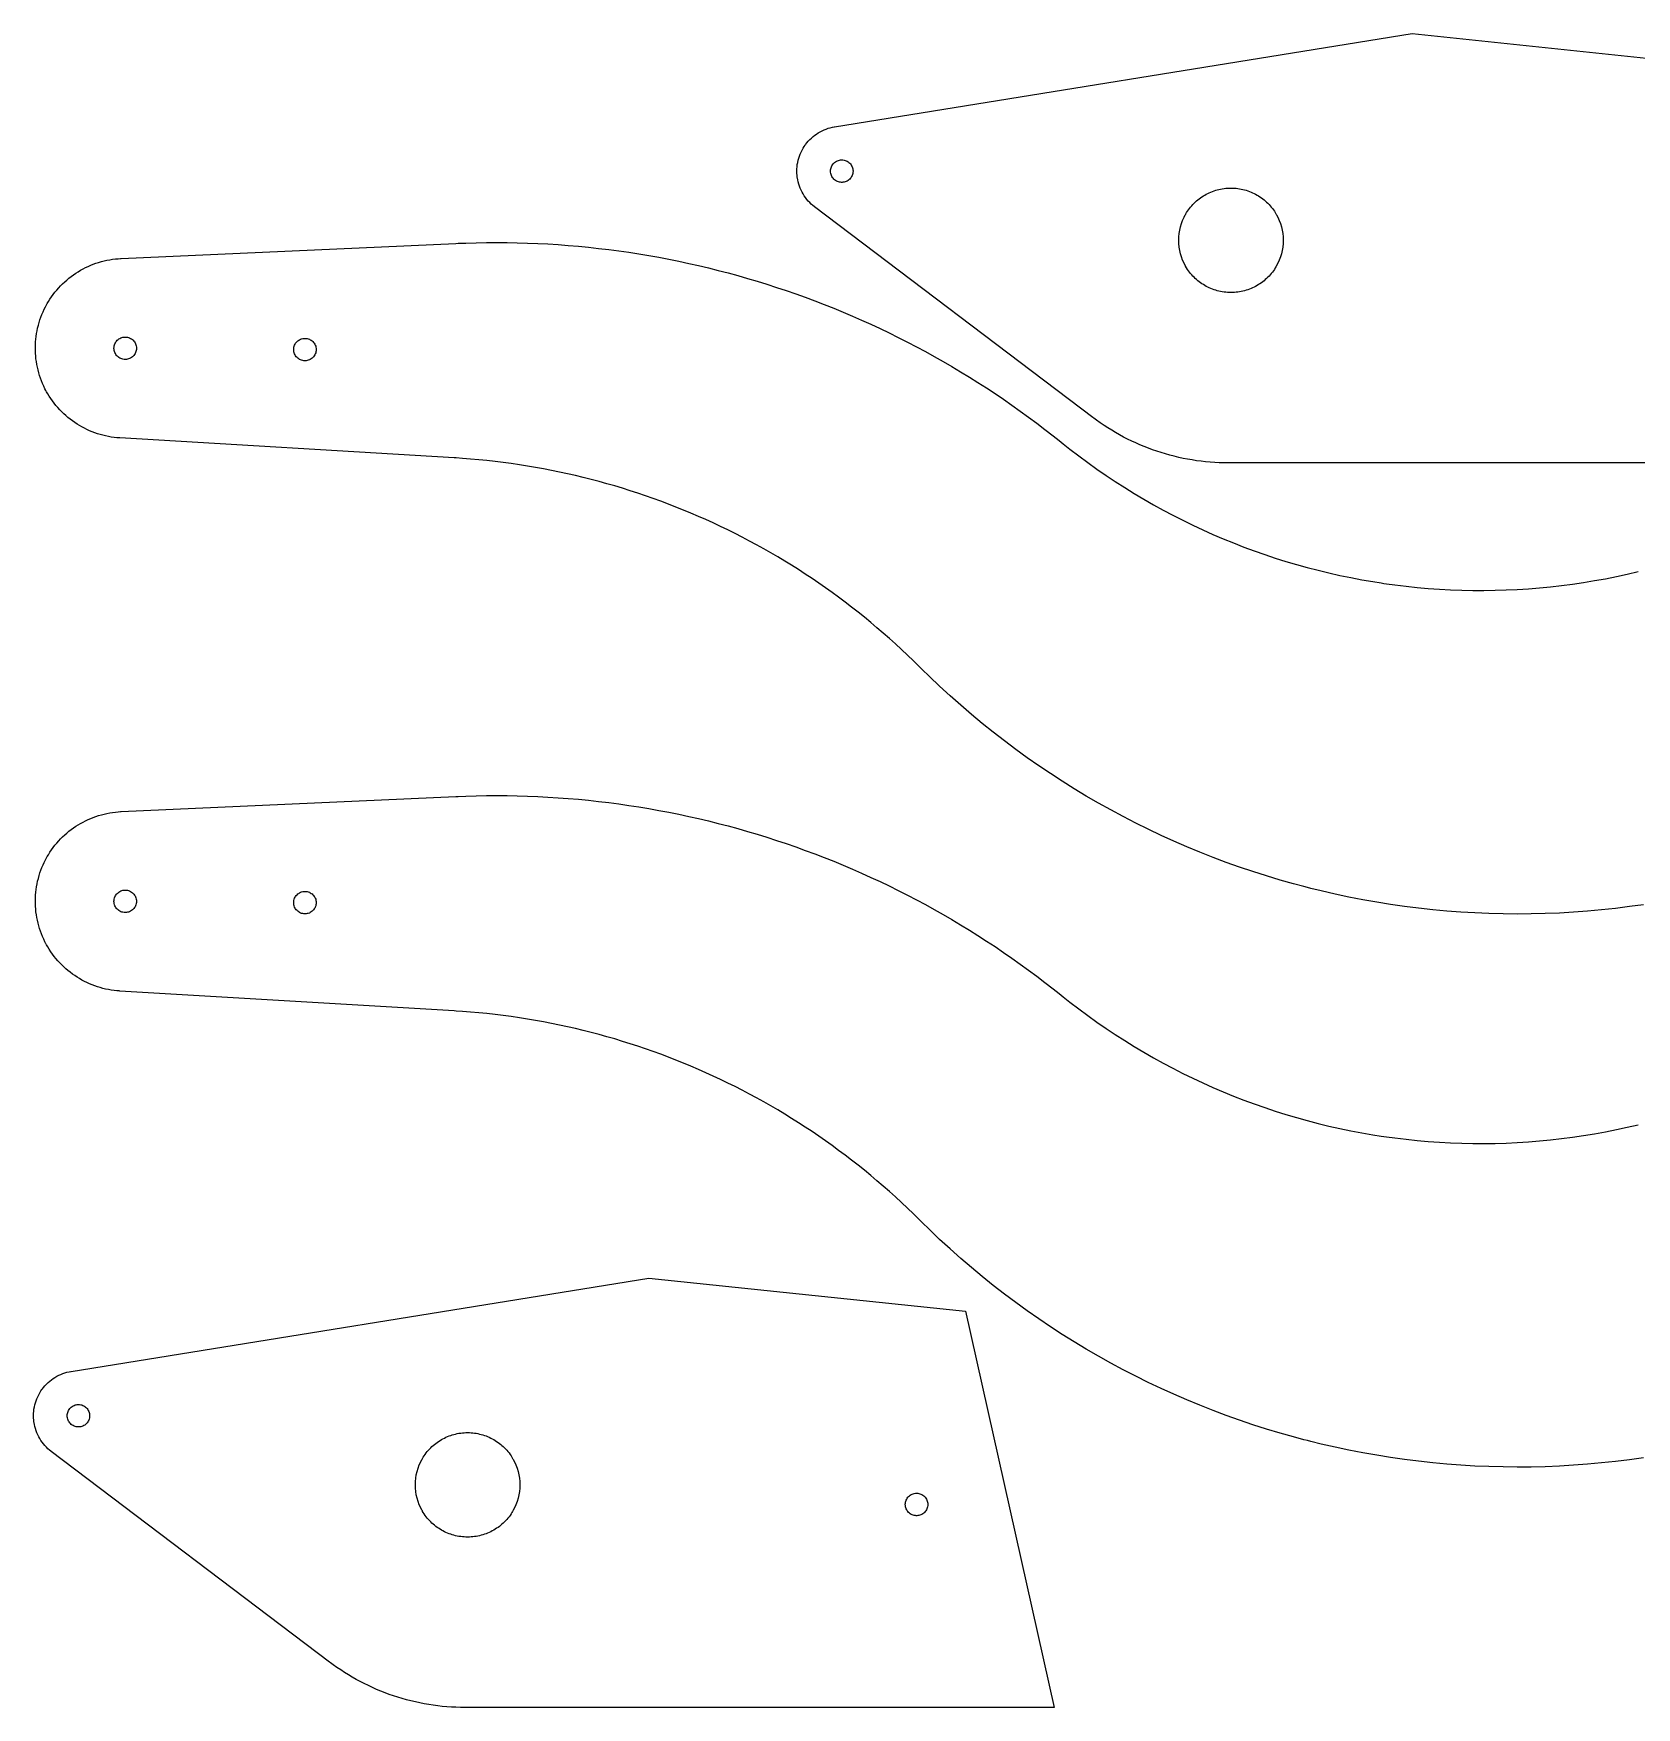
# Model space of a CAD drawing. Extents: x 0 to 909, y 0 to 521.
# Drawn here: x 0 to 453.1, y 27.7 to 501 of the extents above; entities that cross this region are included whole.
import ezdxf

# ---------------------------------------------------------------- set-up
doc = ezdxf.new("R2010")
doc.units = 0
doc.layers.get('0').update_dxf_attribs({"linetype": 'CONTINUOUS'})

msp = doc.modelspace()

# ---------------------------------------------------------------- linework, layer by layer
at = {"color": 0}
for points in [[(504.218, 379.607), (337.728, 379.607), (337.404, 379.607), (336.432, 379.621), (335.139, 379.66), (333.849, 379.725), (332.561, 379.818), (331.278, 379.935), (329.999, 380.079), (328.724, 380.249), (327.454, 380.443), (326.189, 380.664), (324.931, 380.91), (323.676, 381.181), (322.431, 381.478), (321.19, 381.799), (319.957, 382.144), (318.732, 382.515), (317.514, 382.91), (316.304, 383.331), (315.103, 383.774), (313.911, 384.243), (312.729, 384.735), (311.556, 385.251), (310.393, 385.792), (309.24, 386.356), (308.1, 386.943), (306.969, 387.554), (305.85, 388.188), (304.743, 388.846), (303.65, 389.526), (302.568, 390.229), (301.499, 390.956), (300.444, 391.706), (299.661, 392.281), (299.403, 392.476), (220.783, 451.989), (220.658, 452.083), (220.296, 452.378), (219.829, 452.787), (219.385, 453.218), (218.964, 453.669), (218.565, 454.139), (218.192, 454.626), (217.842, 455.131), (217.517, 455.651), (217.217, 456.186), (216.943, 456.736), (216.697, 457.3), (216.476, 457.875), (216.285, 458.461), (216.122, 459.058), (215.987, 459.664), (215.904, 460.125), (215.882, 460.279), (215.86, 460.433), (215.807, 460.899), (215.763, 461.518), (215.749, 462.136), (215.764, 462.753), (215.81, 463.367), (215.886, 463.976), (215.99, 464.582), (216.124, 465.181), (216.286, 465.772), (216.478, 466.356), (216.697, 466.931), (216.943, 467.494), (217.218, 468.047), (217.521, 468.586), (217.85, 469.113), (218.115, 469.499), (218.207, 469.625), (218.299, 469.75), (218.587, 470.118), (218.99, 470.592), (219.415, 471.042), (219.86, 471.469), (220.322, 471.875), (220.804, 472.257), (221.304, 472.614), (221.819, 472.947), (222.35, 473.256), (222.896, 473.536), (223.454, 473.792), (224.026, 474.021), (224.61, 474.221), (225.204, 474.393), (225.808, 474.537), (226.268, 474.628), (226.421, 474.651), (389.618, 501.037), (479.132, 491.629)], [(455.039, 254.713), (451.089, 254.154), (447.133, 253.661), (443.172, 253.233), (439.204, 252.874), (435.233, 252.578), (431.258, 252.35), (427.281, 252.188), (423.3, 252.09), (419.319, 252.061), (415.339, 252.097), (411.358, 252.199), (407.379, 252.368), (403.403, 252.603), (399.429, 252.903), (395.46, 253.271), (391.494, 253.704), (387.536, 254.203), (383.583, 254.769), (379.638, 255.401), (375.7, 256.1), (371.772, 256.865), (367.853, 257.696), (363.946, 258.593), (361.021, 259.308), (360.049, 259.557), (359.076, 259.807), (356.168, 260.586), (352.311, 261.679), (348.475, 262.835), (344.662, 264.054), (340.875, 265.336), (337.112, 266.679), (333.374, 268.083), (329.662, 269.55), (325.978, 271.076), (322.321, 272.664), (318.693, 274.311), (315.093, 276.018), (311.524, 277.785), (307.985, 279.61), (304.478, 281.493), (301.003, 283.433), (297.56, 285.432), (294.15, 287.487), (290.775, 289.6), (287.435, 291.768), (284.131, 293.993), (280.861, 296.274), (277.631, 298.608), (274.438, 300.997), (271.282, 303.442), (268.167, 305.939), (265.092, 308.49), (262.057, 311.093), (259.063, 313.75), (256.111, 316.458), (253.203, 319.219), (251.049, 321.322), (250.339, 322.031), (249.926, 322.442), (248.683, 323.664), (247.011, 325.276), (245.322, 326.868), (243.617, 328.439), (241.894, 329.989), (240.157, 331.518), (238.404, 333.026), (236.635, 334.513), (234.851, 335.978), (233.051, 337.422), (231.236, 338.844), (229.407, 340.244), (227.564, 341.624), (225.706, 342.981), (223.832, 344.315), (221.946, 345.629), (220.046, 346.921), (218.132, 348.189), (216.204, 349.436), (214.264, 350.661), (212.31, 351.862), (210.344, 353.042), (208.365, 354.199), (206.374, 355.333), (204.371, 356.444), (202.356, 357.533), (200.328, 358.599), (198.289, 359.64), (196.239, 360.66), (194.178, 361.657), (192.106, 362.629), (190.024, 363.578), (187.929, 364.504), (185.825, 365.407), (183.711, 366.285), (181.587, 367.139), (179.454, 367.971), (177.311, 368.776), (175.158, 369.56), (172.996, 370.318), (170.825, 371.053), (168.646, 371.763), (166.458, 372.449), (164.261, 373.11), (162.057, 373.746), (159.844, 374.358), (157.625, 374.944), (155.397, 375.507), (153.163, 376.044), (150.919, 376.556), (148.671, 377.043), (146.415, 377.506), (144.153, 377.942), (141.885, 378.353), (139.61, 378.737), (137.329, 379.097), (135.043, 379.432), (132.751, 379.74), (130.454, 380.022), (128.151, 380.279), (125.844, 380.51), (123.532, 380.714), (121.216, 380.892), (119.476, 381.008), (118.895, 381.043), (24.4161, 386.679), (24.2115, 386.692), (23.599, 386.74), (22.7878, 386.829), (21.9826, 386.942), (21.1843, 387.081), (20.3932, 387.244), (19.6099, 387.432), (18.8347, 387.644), (18.0683, 387.881), (17.3111, 388.14), (16.5637, 388.422), (15.8267, 388.729), (15.1004, 389.057), (14.3854, 389.408), (13.6822, 389.781), (12.9914, 390.175), (12.3133, 390.592), (11.6486, 391.028), (10.9978, 391.486), (10.3613, 391.964), (9.73964, 392.461), (9.13336, 392.979), (8.54297, 393.515), (7.96903, 394.072), (7.41189, 394.646), (6.87224, 395.24), (6.35047, 395.851), (5.84717, 396.481), (5.36274, 397.126), (4.89779, 397.79), (4.45281, 398.471), (4.02832, 399.168), (3.72276, 399.7), (3.62478, 399.881), (3.52675, 400.06), (3.24436, 400.606), (2.88889, 401.34), (2.55832, 402.083), (2.25271, 402.833), (1.97206, 403.592), (1.71631, 404.356), (1.48551, 405.125), (1.27962, 405.9), (1.09863, 406.679), (0.94255, 407.464), (0.81141, 408.251), (0.70513, 409.04), (0.62375, 409.833), (0.56727, 410.626), (0.5357, 411.422), (0.52902, 412.217), (0.5472, 413.013), (0.59022, 413.807), (0.65815, 414.6), (0.75098, 415.39), (0.8686, 416.179), (1.01112, 416.964), (1.17849, 417.746), (1.37071, 418.522), (1.58778, 419.294), (1.82969, 420.061), (2.0964, 420.821), (2.38797, 421.575), (2.70437, 422.321), (3.04557, 423.058), (3.41162, 423.787), (3.70193, 424.329), (3.80251, 424.508), (3.90306, 424.686), (4.21631, 425.215), (4.65082, 425.906), (5.10558, 426.581), (5.58008, 427.236), (6.07374, 427.876), (6.5861, 428.497), (7.1166, 429.101), (7.66476, 429.688), (8.23008, 430.254), (8.81207, 430.801), (9.41015, 431.329), (10.0238, 431.839), (10.6526, 432.328), (11.2959, 432.796), (11.9533, 433.244), (12.6242, 433.671), (13.3082, 434.076), (14.0047, 434.461), (14.7132, 434.824), (15.4332, 435.164), (16.1642, 435.482), (16.9056, 435.778), (17.6569, 436.05), (18.4176, 436.299), (19.1875, 436.524), (19.9656, 436.725), (20.7515, 436.901), (21.545, 437.053), (22.3453, 437.181), (23.1519, 437.282), (23.9643, 437.358), (24.5776, 437.399), (24.7822, 437.408), (119.333, 441.679), (120.059, 441.713), (122.238, 441.794), (125.141, 441.875), (128.041, 441.924), (130.94, 441.939), (133.835, 441.921), (136.728, 441.869), (139.617, 441.785), (142.503, 441.668), (145.385, 441.519), (148.264, 441.338), (151.138, 441.122), (154.007, 440.876), (156.871, 440.597), (159.731, 440.285), (162.585, 439.942), (165.433, 439.565), (168.276, 439.158), (171.112, 438.718), (173.943, 438.247), (176.767, 437.744), (179.583, 437.208), (182.393, 436.643), (185.196, 436.044), (187.99, 435.415), (190.776, 434.754), (193.554, 434.063), (196.325, 433.34), (199.086, 432.586), (201.837, 431.801), (204.581, 430.985), (207.314, 430.139), (210.038, 429.261), (212.751, 428.353), (215.454, 427.414), (218.147, 426.446), (220.828, 425.446), (223.499, 424.417), (226.158, 423.357), (228.806, 422.267), (231.442, 421.147), (234.065, 419.997), (236.676, 418.818), (239.275, 417.608), (241.86, 416.369), (244.432, 415.101), (246.992, 413.803), (249.536, 412.475), (252.068, 411.118), (254.585, 409.732), (257.088, 408.317), (259.575, 406.872), (262.047, 405.4), (264.504, 403.897), (266.946, 402.367), (269.371, 400.807), (271.781, 399.218), (274.175, 397.601), (276.551, 395.956), (278.911, 394.282), (281.253, 392.581), (283.579, 390.85), (285.886, 389.092), (288.176, 387.306), (289.882, 385.949), (290.447, 385.492), (291.063, 384.994), (292.926, 383.522), (295.435, 381.597), (297.972, 379.717), (300.54, 377.879), (303.135, 376.088), (305.757, 374.34), (308.407, 372.639), (311.083, 370.983), (313.785, 369.372), (316.513, 367.808), (319.264, 366.29), (322.039, 364.818), (324.838, 363.393), (327.66, 362.015), (330.503, 360.685), (333.368, 359.401), (336.254, 358.167), (339.161, 356.979), (342.088, 355.842), (345.033, 354.751), (347.997, 353.71), (350.979, 352.718), (353.979, 351.776), (356.994, 350.883), (360.026, 350.04), (363.075, 349.247), (366.138, 348.506), (369.214, 347.814), (372.304, 347.174), (375.408, 346.585), (378.525, 346.047), (380.869, 345.676), (381.653, 345.561), (382.436, 345.447), (384.789, 345.129), (387.928, 344.749), (391.071, 344.421), (394.215, 344.147), (397.361, 343.926), (400.507, 343.757), (403.654, 343.642), (406.801, 343.578), (409.946, 343.567), (413.09, 343.608), (416.231, 343.701), (419.369, 343.847), (422.504, 344.046), (425.633, 344.296), (428.758, 344.599), (431.878, 344.953), (434.992, 345.358), (438.097, 345.817), (441.196, 346.326), (444.286, 346.888), (447.367, 347.5), (450.439, 348.164), (453.5, 348.879)], [(455.039, 98.3347), (451.089, 97.7757), (447.133, 97.2826), (443.172, 96.8557), (439.204, 96.4949), (435.233, 96.2001), (431.258, 95.9717), (427.281, 95.8092), (423.3, 95.7129), (419.319, 95.6828), (415.339, 95.7188), (411.358, 95.8211), (407.379, 95.9894), (403.403, 96.2242), (399.429, 96.525), (395.46, 96.8921), (391.494, 97.3256), (387.536, 97.8251), (383.583, 98.3911), (379.638, 99.0233), (375.7, 99.7219), (371.772, 100.487), (367.853, 101.318), (363.946, 102.216), (361.021, 102.93), (360.049, 103.179), (359.076, 103.429), (356.168, 104.208), (352.311, 105.301), (348.475, 106.457), (344.662, 107.676), (340.875, 108.957), (337.112, 110.301), (333.374, 111.706), (329.662, 113.172), (325.978, 114.699), (322.321, 116.286), (318.693, 117.934), (315.093, 119.641), (311.524, 121.407), (307.985, 123.232), (304.478, 125.115), (301.003, 127.056), (297.56, 129.054), (294.15, 131.11), (290.775, 133.222), (287.435, 135.391), (284.131, 137.615), (280.861, 139.894), (277.631, 142.231), (274.438, 144.619), (271.282, 147.064), (268.167, 149.561), (265.092, 152.111), (262.057, 154.715), (259.063, 157.372), (256.111, 160.081), (253.203, 162.84), (251.049, 164.943), (250.339, 165.653), (249.926, 166.064), (248.683, 167.286), (247.011, 168.899), (245.322, 170.49), (243.617, 172.061), (241.894, 173.611), (240.157, 175.14), (238.404, 176.649), (236.635, 178.135), (234.851, 179.6), (233.051, 181.043), (231.236, 182.465), (229.407, 183.867), (227.564, 185.246), (225.706, 186.603), (223.832, 187.938), (221.946, 189.251), (220.046, 190.542), (218.132, 191.811), (216.204, 193.058), (214.264, 194.282), (212.31, 195.485), (210.344, 196.664), (208.365, 197.821), (206.374, 198.956), (204.371, 200.067), (202.356, 201.156), (200.328, 202.221), (198.289, 203.263), (196.239, 204.282), (194.178, 205.278), (192.106, 206.251), (190.024, 207.2), (187.929, 208.126), (185.825, 209.028), (183.711, 209.907), (181.587, 210.761), (179.454, 211.592), (177.311, 212.399), (175.158, 213.182), (172.996, 213.94), (170.825, 214.675), (168.646, 215.385), (166.458, 216.071), (164.261, 216.732), (162.057, 217.368), (159.844, 217.979), (157.625, 218.567), (155.397, 219.129), (153.163, 219.667), (150.919, 220.178), (148.671, 220.665), (146.415, 221.126), (144.153, 221.564), (141.885, 221.974), (139.61, 222.36), (137.329, 222.719), (135.043, 223.054), (132.751, 223.362), (130.454, 223.644), (128.151, 223.901), (125.844, 224.132), (123.532, 224.336), (121.216, 224.514), (119.476, 224.631), (118.895, 224.665), (24.4161, 230.301), (24.2115, 230.313), (23.599, 230.362), (22.7878, 230.45), (21.9826, 230.564), (21.1843, 230.703), (20.3932, 230.865), (19.6099, 231.054), (18.8347, 231.267), (18.0683, 231.503), (17.3111, 231.763), (16.5637, 232.044), (15.8267, 232.351), (15.1004, 232.679), (14.3854, 233.031), (13.6822, 233.403), (12.9914, 233.797), (12.3133, 234.213), (11.6486, 234.65), (10.9978, 235.107), (10.3613, 235.585), (9.73964, 236.083), (9.13336, 236.601), (8.54297, 237.138), (7.96903, 237.693), (7.41189, 238.268), (6.87224, 238.861), (6.35047, 239.472), (5.84717, 240.101), (5.36274, 240.749), (4.89779, 241.412), (4.45281, 242.093), (4.02832, 242.789), (3.72276, 243.322), (3.62478, 243.503), (3.52675, 243.682), (3.24436, 244.228), (2.88889, 244.963), (2.55832, 245.706), (2.25271, 246.456), (1.97206, 247.214), (1.71631, 247.978), (1.48551, 248.747), (1.27962, 249.522), (1.09863, 250.301), (0.94255, 251.086), (0.81141, 251.872), (0.70513, 252.662), (0.62375, 253.456), (0.56727, 254.249), (0.5357, 255.044), (0.52902, 255.839), (0.5472, 256.635), (0.59022, 257.429), (0.65815, 258.222), (0.75098, 259.013), (0.8686, 259.801), (1.01112, 260.586), (1.17849, 261.368), (1.37071, 262.144), (1.58778, 262.917), (1.82969, 263.683), (2.0964, 264.443), (2.38797, 265.197), (2.70437, 265.943), (3.04557, 266.681), (3.41162, 267.41), (3.70193, 267.951), (3.80251, 268.131), (3.90306, 268.308), (4.21631, 268.838), (4.65082, 269.528), (5.10558, 270.201), (5.58008, 270.858), (6.07374, 271.499), (6.5861, 272.119), (7.1166, 272.724), (7.66476, 273.308), (8.23008, 273.875), (8.81207, 274.424), (9.41015, 274.951), (10.0238, 275.46), (10.6526, 275.949), (11.2959, 276.418), (11.9533, 276.865), (12.6242, 277.293), (13.3082, 277.699), (14.0047, 278.083), (14.7132, 278.446), (15.4332, 278.786), (16.1642, 279.104), (16.9056, 279.4), (17.6569, 279.672), (18.4176, 279.921), (19.1875, 280.146), (19.9656, 280.347), (20.7515, 280.524), (21.545, 280.675), (22.3453, 280.803), (23.1519, 280.904), (23.9643, 280.981), (24.5776, 281.021), (24.7822, 281.031), (119.333, 285.301), (120.059, 285.335), (122.238, 285.415), (125.141, 285.497), (128.041, 285.546), (130.94, 285.56), (133.835, 285.542), (136.728, 285.492), (139.617, 285.407), (142.503, 285.29), (145.385, 285.142), (148.264, 284.96), (151.138, 284.744), (154.007, 284.499), (156.871, 284.219), (159.731, 283.907), (162.585, 283.564), (165.433, 283.188), (168.276, 282.781), (171.112, 282.34), (173.943, 281.869), (176.767, 281.365), (179.583, 280.831), (182.393, 280.264), (185.196, 279.667), (187.99, 279.037), (190.776, 278.376), (193.554, 277.685), (196.325, 276.963), (199.086, 276.208), (201.837, 275.422), (204.581, 274.607), (207.314, 273.76), (210.038, 272.883), (212.751, 271.975), (215.454, 271.036), (218.147, 270.068), (220.828, 269.068), (223.499, 268.039), (226.158, 266.979), (228.806, 265.889), (231.442, 264.769), (234.065, 263.619), (236.676, 262.44), (239.275, 261.231), (241.86, 259.992), (244.432, 258.722), (246.992, 257.425), (249.536, 256.097), (252.068, 254.74), (254.585, 253.354), (257.088, 251.939), (259.575, 250.494), (262.047, 249.021), (264.504, 247.519), (266.946, 245.989), (269.371, 244.429), (271.781, 242.84), (274.175, 241.224), (276.551, 239.578), (278.911, 237.904), (281.253, 236.203), (283.579, 234.472), (285.886, 232.714), (288.176, 230.928), (289.882, 229.571), (290.447, 229.114), (291.063, 228.617), (292.926, 227.144), (295.435, 225.219), (297.972, 223.339), (300.54, 221.501), (303.135, 219.71), (305.757, 217.962), (308.407, 216.261), (311.083, 214.606), (313.785, 212.994), (316.513, 211.431), (319.264, 209.911), (322.039, 208.44), (324.838, 207.015), (327.66, 205.638), (330.503, 204.307), (333.368, 203.024), (336.254, 201.789), (339.161, 200.601), (342.088, 199.462), (345.033, 198.374), (347.997, 197.332), (350.979, 196.34), (353.979, 195.397), (356.994, 194.506), (360.026, 193.663), (363.075, 192.869), (366.138, 192.128), (369.214, 191.436), (372.304, 190.796), (375.408, 190.207), (378.525, 189.669), (380.869, 189.299), (381.653, 189.183), (382.436, 189.069), (384.789, 188.75), (387.928, 188.371), (391.071, 188.043), (394.215, 187.769), (397.361, 187.547), (400.507, 187.379), (403.654, 187.263), (406.801, 187.2), (409.946, 187.189), (413.09, 187.231), (416.231, 187.324), (419.369, 187.469), (422.504, 187.668), (425.633, 187.918), (428.758, 188.221), (431.878, 188.575), (434.992, 188.981), (438.097, 189.439), (441.196, 189.949), (444.286, 190.51), (447.367, 191.122), (450.439, 191.786), (453.5, 192.501)]]:
    msp.add_lwpolyline(points, dxfattribs=at)
for points in [[(228.449, 458.94), (228.367, 458.94), (228.124, 458.956), (227.808, 459.004), (227.504, 459.082), (227.212, 459.189), (226.935, 459.324), (226.674, 459.482), (226.429, 459.665), (226.203, 459.869), (225.999, 460.096), (225.815, 460.34), (225.657, 460.601), (225.522, 460.879), (225.417, 461.171), (225.337, 461.475), (225.29, 461.79), (225.274, 462.033), (225.274, 462.115), (225.274, 462.196), (225.29, 462.439), (225.337, 462.754), (225.417, 463.058), (225.522, 463.351), (225.657, 463.628), (225.815, 463.89), (225.999, 464.135), (226.203, 464.36), (226.429, 464.565), (226.674, 464.747), (226.935, 464.907), (227.212, 465.04), (227.504, 465.147), (227.808, 465.225), (228.124, 465.274), (228.367, 465.29), (228.449, 465.29), (228.529, 465.29), (228.774, 465.274), (229.089, 465.225), (229.393, 465.147), (229.685, 465.04), (229.961, 464.907), (230.224, 464.747), (230.468, 464.565), (230.693, 464.36), (230.899, 464.135), (231.081, 463.89), (231.24, 463.628), (231.374, 463.351), (231.481, 463.058), (231.558, 462.754), (231.607, 462.439), (231.624, 462.196), (231.624, 462.115), (231.624, 462.033), (231.607, 461.79), (231.558, 461.475), (231.481, 461.171), (231.374, 460.879), (231.24, 460.601), (231.081, 460.34), (230.899, 460.096), (230.693, 459.869), (230.468, 459.665), (230.224, 459.482), (229.961, 459.324), (229.685, 459.189), (229.393, 459.082), (229.089, 459.004), (228.774, 458.956), (228.529, 458.94), (228.449, 458.94)], [(338.443, 427.796), (338.319, 427.796), (337.95, 427.804), (337.458, 427.828), (336.971, 427.869), (336.486, 427.925), (336.006, 427.997), (335.529, 428.086), (335.057, 428.189), (334.589, 428.307), (334.126, 428.44), (333.669, 428.588), (333.218, 428.75), (332.772, 428.928), (332.333, 429.118), (331.901, 429.324), (331.476, 429.542), (331.058, 429.775), (330.649, 430.019), (330.246, 430.279), (329.853, 430.551), (329.467, 430.836), (329.092, 431.133), (328.725, 431.443), (328.368, 431.765), (328.022, 432.099), (327.685, 432.444), (327.36, 432.803), (327.046, 433.171), (326.743, 433.551), (326.451, 433.943), (326.172, 434.344), (325.906, 434.757), (325.714, 435.074), (325.651, 435.181), (325.529, 435.393), (325.188, 436.05), (324.786, 436.94), (324.446, 437.849), (324.168, 438.774), (323.951, 439.711), (323.797, 440.657), (323.704, 441.61), (323.674, 442.565), (323.704, 443.521), (323.797, 444.474), (323.951, 445.421), (324.168, 446.358), (324.446, 447.282), (324.786, 448.192), (325.188, 449.082), (325.529, 449.737), (325.651, 449.951), (325.714, 450.057), (325.906, 450.374), (326.172, 450.786), (326.451, 451.189), (326.743, 451.581), (327.046, 451.96), (327.36, 452.329), (327.685, 452.686), (328.022, 453.032), (328.368, 453.367), (328.725, 453.689), (329.092, 453.999), (329.467, 454.296), (329.853, 454.581), (330.246, 454.853), (330.649, 455.111), (331.058, 455.357), (331.476, 455.589), (331.901, 455.808), (332.333, 456.012), (332.772, 456.204), (333.218, 456.381), (333.669, 456.543), (334.126, 456.692), (334.589, 456.825), (335.057, 456.943), (335.529, 457.046), (336.006, 457.133), (336.486, 457.206), (336.971, 457.262), (337.458, 457.303), (337.95, 457.328), (338.319, 457.336), (338.443, 457.336), (338.567, 457.336), (338.936, 457.328), (339.428, 457.303), (339.915, 457.262), (340.4, 457.206), (340.881, 457.133), (341.357, 457.046), (341.829, 456.943), (342.297, 456.825), (342.76, 456.692), (343.217, 456.543), (343.668, 456.381), (344.114, 456.204), (344.553, 456.012), (344.985, 455.808), (345.41, 455.589), (345.828, 455.357), (346.239, 455.111), (346.64, 454.853), (347.035, 454.581), (347.419, 454.296), (347.794, 453.999), (348.161, 453.689), (348.518, 453.367), (348.865, 453.032), (349.201, 452.686), (349.526, 452.329), (349.84, 451.96), (350.144, 451.581), (350.435, 451.189), (350.714, 450.786), (350.981, 450.374), (351.172, 450.057), (351.235, 449.951), (351.357, 449.737), (351.699, 449.082), (352.1, 448.192), (352.44, 447.282), (352.718, 446.358), (352.935, 445.421), (353.09, 444.474), (353.182, 443.521), (353.214, 442.565), (353.182, 441.61), (353.09, 440.657), (352.935, 439.711), (352.718, 438.774), (352.44, 437.849), (352.1, 436.94), (351.699, 436.05), (351.357, 435.393), (351.235, 435.181), (351.172, 435.074), (350.981, 434.757), (350.714, 434.344), (350.435, 433.943), (350.144, 433.551), (349.84, 433.171), (349.526, 432.803), (349.201, 432.444), (348.865, 432.099), (348.518, 431.765), (348.161, 431.443), (347.794, 431.133), (347.419, 430.836), (347.035, 430.551), (346.64, 430.279), (346.239, 430.019), (345.828, 429.775), (345.41, 429.542), (344.985, 429.324), (344.553, 429.118), (344.114, 428.928), (343.668, 428.75), (343.217, 428.588), (342.76, 428.44), (342.297, 428.307), (341.829, 428.189), (341.357, 428.086), (340.881, 427.997), (340.4, 427.925), (339.915, 427.869), (339.428, 427.828), (338.936, 427.804), (338.567, 427.796), (338.443, 427.796)], [(25.9285, 408.858), (25.8472, 408.858), (25.6037, 408.875), (25.2885, 408.924), (24.9843, 409.001), (24.6925, 409.108), (24.415, 409.242), (24.1532, 409.401), (23.9088, 409.583), (23.6833, 409.789), (23.4785, 410.014), (23.2957, 410.258), (23.1367, 410.521), (23.0029, 410.799), (22.8961, 411.09), (22.8179, 411.394), (22.7699, 411.71), (22.7535, 411.953), (22.7535, 412.033), (22.7535, 412.115), (22.7699, 412.358), (22.8179, 412.674), (22.8961, 412.978), (23.0029, 413.269), (23.1367, 413.547), (23.2957, 413.81), (23.4785, 414.054), (23.6833, 414.279), (23.9088, 414.483), (24.1532, 414.667), (24.415, 414.826), (24.6925, 414.96), (24.9843, 415.067), (25.2885, 415.144), (25.6037, 415.193), (25.8472, 415.208), (25.9285, 415.208), (26.0096, 415.208), (26.2531, 415.193), (26.5682, 415.144), (26.8725, 415.067), (27.1642, 414.96), (27.4418, 414.826), (27.7036, 414.667), (27.9479, 414.483), (28.1735, 414.279), (28.3783, 414.054), (28.5611, 413.81), (28.7201, 413.547), (28.8539, 413.269), (28.9606, 412.978), (29.0389, 412.674), (29.0869, 412.358), (29.1035, 412.115), (29.1035, 412.033), (29.1035, 411.953), (29.0869, 411.71), (29.0389, 411.394), (28.9606, 411.09), (28.8539, 410.799), (28.7201, 410.521), (28.5611, 410.258), (28.3783, 410.014), (28.1735, 409.789), (27.9479, 409.583), (27.7036, 409.401), (27.4418, 409.242), (27.1642, 409.108), (26.8725, 409.001), (26.5682, 408.924), (26.2531, 408.875), (26.0096, 408.858), (25.9285, 408.858)], [(76.7271, 408.485), (76.646, 408.485), (76.4025, 408.501), (76.0872, 408.549), (75.7829, 408.628), (75.4913, 408.733), (75.2138, 408.868), (74.9519, 409.026), (74.7075, 409.21), (74.4821, 409.414), (74.2771, 409.64), (74.0943, 409.885), (73.9353, 410.146), (73.8015, 410.424), (73.6949, 410.715), (73.6165, 411.019), (73.5685, 411.335), (73.5521, 411.578), (73.5521, 411.66), (73.5521, 411.74), (73.5685, 411.983), (73.6165, 412.299), (73.6949, 412.604), (73.8015, 412.896), (73.9353, 413.172), (74.0943, 413.435), (74.2771, 413.679), (74.4821, 413.904), (74.7075, 414.11), (74.9519, 414.292), (75.2138, 414.451), (75.4913, 414.585), (75.7829, 414.692), (76.0872, 414.769), (76.4025, 414.818), (76.646, 414.835), (76.7271, 414.835), (76.8082, 414.835), (77.0517, 414.818), (77.3669, 414.769), (77.6713, 414.692), (77.9629, 414.585), (78.2406, 414.451), (78.5022, 414.292), (78.7467, 414.11), (78.9722, 413.904), (79.1771, 413.679), (79.3599, 413.435), (79.5189, 413.172), (79.6526, 412.896), (79.7593, 412.604), (79.8376, 412.299), (79.8857, 411.983), (79.9021, 411.74), (79.9021, 411.66), (79.9021, 411.578), (79.8857, 411.335), (79.8376, 411.019), (79.7593, 410.715), (79.6526, 410.424), (79.5189, 410.146), (79.3599, 409.885), (79.1771, 409.64), (78.9722, 409.414), (78.7467, 409.21), (78.5022, 409.026), (78.2406, 408.868), (77.9629, 408.733), (77.6713, 408.628), (77.3669, 408.549), (77.0517, 408.501), (76.8082, 408.485), (76.7271, 408.485)], [(25.9285, 252.481), (25.8472, 252.481), (25.6037, 252.497), (25.2885, 252.546), (24.9843, 252.624), (24.6925, 252.731), (24.415, 252.864), (24.1532, 253.024), (23.9088, 253.206), (23.6833, 253.411), (23.4785, 253.636), (23.2957, 253.881), (23.1367, 254.143), (23.0029, 254.419), (22.8961, 254.711), (22.8179, 255.017), (22.7699, 255.332), (22.7535, 255.575), (22.7535, 255.656), (22.7535, 255.737), (22.7699, 255.981), (22.8179, 256.296), (22.8961, 256.6), (23.0029, 256.892), (23.1367, 257.169), (23.2957, 257.431), (23.4785, 257.675), (23.6833, 257.901), (23.9088, 258.106), (24.1532, 258.289), (24.415, 258.447), (24.6925, 258.582), (24.9843, 258.688), (25.2885, 258.767), (25.6037, 258.814), (25.8472, 258.831), (25.9285, 258.831), (26.0096, 258.831), (26.2531, 258.814), (26.5682, 258.767), (26.8725, 258.688), (27.1642, 258.582), (27.4418, 258.447), (27.7036, 258.289), (27.9479, 258.106), (28.1735, 257.901), (28.3783, 257.675), (28.5611, 257.431), (28.7201, 257.169), (28.8539, 256.892), (28.9606, 256.6), (29.0389, 256.296), (29.0869, 255.981), (29.1035, 255.737), (29.1035, 255.656), (29.1035, 255.575), (29.0869, 255.332), (29.0389, 255.017), (28.9606, 254.711), (28.8539, 254.419), (28.7201, 254.143), (28.5611, 253.881), (28.3783, 253.636), (28.1735, 253.411), (27.9479, 253.206), (27.7036, 253.024), (27.4418, 252.864), (27.1642, 252.731), (26.8725, 252.624), (26.5682, 252.546), (26.2531, 252.497), (26.0096, 252.481), (25.9285, 252.481)], [(76.7271, 252.107), (76.646, 252.107), (76.4025, 252.122), (76.0872, 252.171), (75.7829, 252.249), (75.4913, 252.356), (75.2138, 252.49), (74.9519, 252.649), (74.7075, 252.832), (74.4821, 253.036), (74.2771, 253.261), (74.0943, 253.506), (73.9353, 253.768), (73.8015, 254.046), (73.6949, 254.338), (73.6165, 254.642), (73.5685, 254.957), (73.5521, 255.2), (73.5521, 255.282), (73.5521, 255.362), (73.5685, 255.606), (73.6165, 255.921), (73.6949, 256.225), (73.8015, 256.517), (73.9353, 256.794), (74.0943, 257.057), (74.2771, 257.301), (74.4821, 257.526), (74.7075, 257.732), (74.9519, 257.914), (75.2138, 258.074), (75.4913, 258.207), (75.7829, 258.314), (76.0872, 258.392), (76.4025, 258.44), (76.646, 258.457), (76.7271, 258.457), (76.8082, 258.457), (77.0517, 258.44), (77.3669, 258.392), (77.6713, 258.314), (77.9629, 258.207), (78.2406, 258.074), (78.5022, 257.914), (78.7467, 257.732), (78.9722, 257.526), (79.1771, 257.301), (79.3599, 257.057), (79.5189, 256.794), (79.6526, 256.517), (79.7593, 256.225), (79.8376, 255.921), (79.8857, 255.606), (79.9021, 255.362), (79.9021, 255.282), (79.9021, 255.2), (79.8857, 254.957), (79.8376, 254.642), (79.7593, 254.338), (79.6526, 254.046), (79.5189, 253.768), (79.3599, 253.506), (79.1771, 253.261), (78.9722, 253.036), (78.7467, 252.832), (78.5022, 252.649), (78.2406, 252.49), (77.9629, 252.356), (77.6713, 252.249), (77.3669, 252.171), (77.0517, 252.122), (76.8082, 252.107), (76.7271, 252.107)], [(288.469, 27.711), (121.98, 27.711), (121.656, 27.711), (120.684, 27.7242), (119.39, 27.7638), (118.1, 27.8296), (116.813, 27.9214), (115.53, 28.0393), (114.25, 28.1831), (112.976, 28.3525), (111.706, 28.5475), (110.441, 28.7681), (109.182, 29.0139), (107.929, 29.285), (106.682, 29.5811), (105.442, 29.9024), (104.209, 30.2483), (102.983, 30.619), (101.765, 31.0143), (100.556, 31.434), (99.3551, 31.8782), (98.1632, 32.3465), (96.9806, 32.8389), (95.8076, 33.3553), (94.6449, 33.8954), (93.4925, 34.4593), (92.3511, 35.0468), (91.2208, 35.6578), (90.1021, 36.2921), (88.9954, 36.9496), (87.9011, 37.6301), (86.8193, 38.3336), (85.7507, 39.06), (84.6957, 39.809), (83.9126, 40.3851), (83.6544, 40.5807), (5.03494, 100.093), (4.91064, 100.187), (4.54699, 100.481), (4.08068, 100.891), (3.6365, 101.322), (3.21511, 101.773), (2.81694, 102.243), (2.44265, 102.73), (2.09278, 103.235), (1.76785, 103.755), (1.46838, 104.291), (1.19499, 104.84), (0.94824, 105.403), (0.72868, 105.978), (0.53689, 106.565), (0.37332, 107.162), (0.23866, 107.768), (0.15593, 108.229), (0.13341, 108.383), (0.11084, 108.537), (0.05838, 109.002), (0.014, 109.622), (-0.00005, 110.24), (0.01595, 110.857), (0.06179, 111.471), (0.13721, 112.081), (0.24192, 112.686), (0.3756, 113.285), (0.53809, 113.877), (0.72906, 114.46), (0.94824, 115.034), (1.19542, 115.598), (1.47026, 116.151), (1.77257, 116.69), (2.10206, 117.217), (2.36626, 117.603), (2.45844, 117.729), (2.55063, 117.854), (2.83946, 118.223), (3.24257, 118.695), (3.66667, 119.146), (4.11094, 119.574), (4.57443, 119.979), (5.05615, 120.361), (5.55524, 120.718), (6.07069, 121.051), (6.60167, 121.359), (7.14714, 121.641), (7.70622, 121.896), (8.278, 122.124), (8.86149, 122.325), (9.45578, 122.498), (10.0599, 122.641), (10.5192, 122.731), (10.6731, 122.756), (173.871, 149.14), (263.383, 139.732), (288.469, 27.711)], [(12.7, 107.044), (12.6189, 107.044), (12.3754, 107.06), (12.0601, 107.108), (11.7559, 107.187), (11.4641, 107.293), (11.1866, 107.427), (10.9248, 107.586), (10.6804, 107.769), (10.4549, 107.974), (10.25, 108.199), (10.0672, 108.444), (9.90821, 108.705), (9.77447, 108.983), (9.66775, 109.275), (9.58946, 109.579), (9.54139, 109.894), (9.52501, 110.138), (9.52501, 110.219), (9.52501, 110.3), (9.54139, 110.543), (9.58946, 110.859), (9.66775, 111.163), (9.77447, 111.455), (9.90821, 111.732), (10.0672, 111.994), (10.25, 112.238), (10.4549, 112.464), (10.6804, 112.669), (10.9248, 112.852), (11.1866, 113.011), (11.4641, 113.144), (11.7559, 113.251), (12.0601, 113.329), (12.3754, 113.377), (12.6189, 113.394), (12.7, 113.394), (12.7811, 113.394), (13.0246, 113.377), (13.3398, 113.329), (13.6442, 113.251), (13.9358, 113.144), (14.2133, 113.011), (14.4751, 112.852), (14.7196, 112.669), (14.945, 112.464), (15.15, 112.238), (15.3328, 111.994), (15.4918, 111.732), (15.6256, 111.455), (15.7322, 111.163), (15.8106, 110.859), (15.8586, 110.543), (15.875, 110.3), (15.875, 110.219), (15.875, 110.138), (15.8586, 109.894), (15.8106, 109.579), (15.7322, 109.275), (15.6256, 108.983), (15.4918, 108.705), (15.3328, 108.444), (15.15, 108.199), (14.945, 107.974), (14.7196, 107.769), (14.4751, 107.586), (14.2133, 107.427), (13.9358, 107.293), (13.6442, 107.187), (13.3398, 107.108), (13.0246, 107.06), (12.7811, 107.044), (12.7, 107.044)], [(122.695, 75.8996), (122.572, 75.8996), (122.201, 75.9078), (121.711, 75.9324), (121.223, 75.9729), (120.738, 76.0294), (120.258, 76.1017), (119.781, 76.1894), (119.309, 76.2926), (118.841, 76.4108), (118.378, 76.544), (117.921, 76.6919), (117.47, 76.8544), (117.024, 77.0313), (116.585, 77.2222), (116.153, 77.4272), (115.728, 77.646), (115.31, 77.8783), (114.9, 78.124), (114.498, 78.3831), (114.104, 78.655), (113.719, 78.9397), (113.343, 79.2371), (112.977, 79.5468), (112.62, 79.8687), (112.273, 80.2028), (111.937, 80.5486), (111.612, 80.9061), (111.297, 81.275), (110.994, 81.6553), (110.703, 82.0464), (110.424, 82.4486), (110.157, 82.8614), (109.965, 83.1778), (109.904, 83.2846), (109.781, 83.4976), (109.44, 84.1533), (109.038, 85.0439), (108.698, 85.9531), (108.419, 86.8778), (108.203, 87.8149), (108.048, 88.7613), (107.956, 89.7139), (107.925, 90.6696), (107.956, 91.6254), (108.048, 92.5781), (108.203, 93.5246), (108.419, 94.4615), (108.698, 95.3863), (109.038, 96.2954), (109.44, 97.186), (109.781, 97.8417), (109.904, 98.0547), (109.965, 98.1615), (110.157, 98.4779), (110.424, 98.8907), (110.703, 99.2929), (110.994, 99.6842), (111.297, 100.064), (111.612, 100.433), (111.937, 100.791), (112.273, 101.137), (112.62, 101.471), (112.977, 101.793), (113.343, 102.102), (113.719, 102.4), (114.104, 102.684), (114.498, 102.956), (114.9, 103.215), (115.31, 103.461), (115.728, 103.693), (116.153, 103.912), (116.585, 104.117), (117.024, 104.308), (117.47, 104.485), (117.921, 104.647), (118.378, 104.795), (118.841, 104.929), (119.309, 105.047), (119.781, 105.15), (120.258, 105.238), (120.738, 105.31), (121.223, 105.366), (121.711, 105.407), (122.201, 105.432), (122.572, 105.44), (122.695, 105.44), (122.818, 105.44), (123.188, 105.432), (123.679, 105.407), (124.167, 105.366), (124.651, 105.31), (125.132, 105.238), (125.609, 105.15), (126.081, 105.047), (126.549, 104.929), (127.011, 104.795), (127.468, 104.647), (127.92, 104.485), (128.365, 104.308), (128.804, 104.117), (129.237, 103.912), (129.662, 103.693), (130.08, 103.461), (130.49, 103.215), (130.892, 102.956), (131.286, 102.684), (131.671, 102.4), (132.047, 102.102), (132.413, 101.793), (132.77, 101.471), (133.117, 101.137), (133.453, 100.791), (133.778, 100.433), (134.093, 100.064), (134.395, 99.6842), (134.687, 99.2929), (134.966, 98.8907), (135.232, 98.4779), (135.424, 98.1615), (135.486, 98.0547), (135.609, 97.8417), (135.95, 97.186), (136.352, 96.2954), (136.692, 95.3863), (136.97, 94.4615), (137.187, 93.5246), (137.341, 92.5781), (137.434, 91.6254), (137.465, 90.6696), (137.434, 89.7139), (137.341, 88.7613), (137.187, 87.8149), (136.97, 86.8778), (136.692, 85.9531), (136.352, 85.0439), (135.95, 84.1533), (135.609, 83.4976), (135.486, 83.2846), (135.424, 83.1778), (135.232, 82.8614), (134.966, 82.4486), (134.687, 82.0464), (134.395, 81.6553), (134.093, 81.275), (133.778, 80.9061), (133.453, 80.5486), (133.117, 80.2028), (132.77, 79.8687), (132.413, 79.5468), (132.047, 79.2371), (131.671, 78.9397), (131.286, 78.655), (130.892, 78.3831), (130.49, 78.124), (130.08, 77.8783), (129.662, 77.646), (129.237, 77.4272), (128.804, 77.2222), (128.365, 77.0313), (127.92, 76.8544), (127.468, 76.6919), (127.011, 76.544), (126.549, 76.4108), (126.081, 76.2926), (125.609, 76.1894), (125.132, 76.1017), (124.651, 76.0294), (124.167, 75.9729), (123.679, 75.9324), (123.188, 75.9078), (122.818, 75.8996), (122.695, 75.8996)], [(249.583, 81.9476), (249.503, 81.9476), (249.26, 81.964), (248.944, 82.0121), (248.64, 82.0904), (248.349, 82.1971), (248.071, 82.3308), (247.808, 82.4899), (247.564, 82.6726), (247.339, 82.8775), (247.133, 83.1031), (246.951, 83.3475), (246.792, 83.6092), (246.658, 83.8868), (246.551, 84.1785), (246.474, 84.4828), (246.425, 84.7979), (246.408, 85.0414), (246.408, 85.1225), (246.408, 85.2037), (246.425, 85.4472), (246.474, 85.7625), (246.551, 86.0667), (246.658, 86.3585), (246.792, 86.636), (246.951, 86.8978), (247.133, 87.1422), (247.339, 87.3676), (247.564, 87.5726), (247.808, 87.7554), (248.071, 87.9144), (248.349, 88.0481), (248.64, 88.1549), (248.944, 88.2332), (249.26, 88.2813), (249.503, 88.2976), (249.583, 88.2976), (249.665, 88.2976), (249.908, 88.2813), (250.224, 88.2332), (250.528, 88.1549), (250.819, 88.0481), (251.097, 87.9144), (251.36, 87.7554), (251.604, 87.5726), (251.829, 87.3676), (252.033, 87.1422), (252.217, 86.8978), (252.376, 86.636), (252.51, 86.3585), (252.617, 86.0667), (252.694, 85.7625), (252.743, 85.4472), (252.758, 85.2037), (252.758, 85.1225), (252.758, 85.0414), (252.743, 84.7979), (252.694, 84.4828), (252.617, 84.1785), (252.51, 83.8868), (252.376, 83.6092), (252.217, 83.3475), (252.033, 83.1031), (251.829, 82.8775), (251.604, 82.6726), (251.36, 82.4899), (251.097, 82.3308), (250.819, 82.1971), (250.528, 82.0904), (250.224, 82.0121), (249.908, 81.964), (249.665, 81.9476), (249.583, 81.9476)]]:
    msp.add_lwpolyline(points, close=True, dxfattribs=at)

doc.saveas('drawing.dxf')
